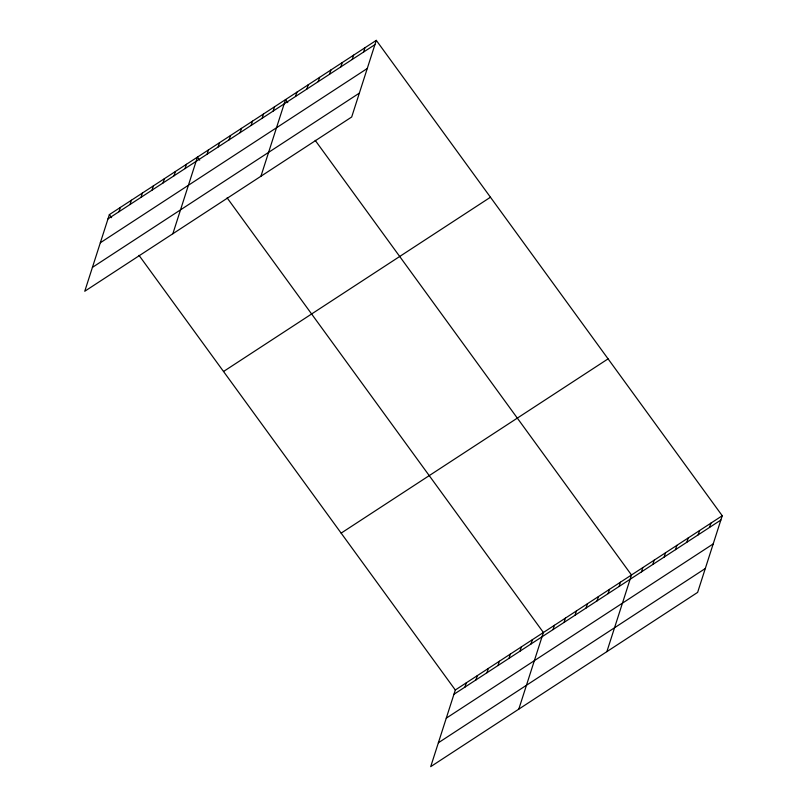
<?xml version="1.0" encoding="UTF-8"?>
<svg xmlns="http://www.w3.org/2000/svg" width="807" height="807" viewBox="0 0 807 807"><rect width="100%" height="100%" fill="white"/><g stroke="black" fill="none" stroke-linecap="round" stroke-linejoin="round"><path stroke-width="1.21" d="M376.294 40.35L109.369 214.612L84.755 291.256L351.691 116.995L376.294 40.35L722.245 515.744L697.631 592.388L430.706 766.65L455.309 690.005L722.245 515.744M119.002 211.706L120.374 207.419M130.008 204.524L131.39 200.237M141.023 197.332L142.395 193.044M152.029 190.139L153.411 185.852M163.044 182.957L164.416 178.67M174.05 175.765L175.432 171.477M185.065 168.582L186.437 164.295M172.849 233.748L197.453 157.103L199.672 160.159M207.086 154.208L208.468 149.91M218.102 147.015L219.474 142.728M229.107 139.823L230.489 135.536M240.123 132.641L241.495 128.353M251.128 125.448L252.51 121.161M262.144 118.266L263.516 113.979M273.149 111.073L274.531 106.786M260.933 176.239L285.537 99.594L287.766 102.65M295.513 96.477L296.885 92.19M306.852 89.073L308.234 84.785M318.2 81.668L319.572 77.381M329.538 74.264L330.92 69.977M340.887 66.86L342.259 62.573M352.235 59.446L353.607 55.158M363.574 52.041L364.956 47.754M464.943 687.11L466.325 682.823M475.959 679.918L477.33 675.63M486.964 672.735L488.346 668.438M497.98 665.543L499.351 661.256M508.985 658.351L510.367 654.063M520.001 651.168L521.372 646.881M531.006 643.976L532.388 639.689M518.79 709.141L543.393 632.506L227.11 197.856M553.027 629.601L554.409 625.314M564.043 622.409L565.414 618.122M575.058 615.227L576.43 610.939M586.064 608.034L587.446 603.747M597.079 600.852L598.451 596.565M608.085 593.659L609.467 589.372M619.1 586.477L620.472 582.18M606.874 651.642L631.488 574.998L315.194 140.347M641.454 571.881L642.826 567.593M652.802 564.476L654.174 560.189M664.141 557.062L665.523 552.775M675.489 549.658L676.861 545.371M686.828 542.254L688.21 537.966M698.176 534.849L699.548 530.562M709.524 527.445L710.896 523.158M107.987 218.899L374.922 44.637M100.32 242.776L367.256 68.514M92.422 267.379L359.357 93.118M223.529 371.492L490.454 197.231M341.149 533.124L608.085 358.863M453.938 694.292L720.863 520.041M446.271 718.169L713.196 543.918M438.372 742.773L705.298 568.511M109.369 214.612L111.588 217.668M139.016 255.355L455.309 690.005"/></g></svg>
